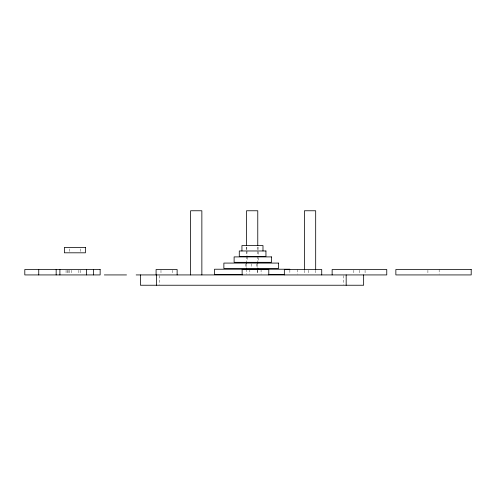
<?xml version="1.0" encoding="UTF-8"?>
<svg xmlns="http://www.w3.org/2000/svg" width="496" height="496" viewBox="0 0 496 496"><rect width="100%" height="100%" fill="white"/><g stroke="black" fill="none" stroke-linecap="round" stroke-linejoin="round"><path stroke-width="0.37" stroke-dasharray="2.48 1.86" d="M439.152 269.508L439.152 274.152M427.905 270.283L427.905 274.152M365.075 270.283L365.075 274.152M359.451 270.283L359.451 274.152M353.828 270.283L353.828 274.152M343.511 275.658L343.511 284.499M315.685 270.289L315.685 274.152M308.661 270.283L308.661 274.152M304.439 270.289L304.439 274.152M297.414 269.508L297.414 274.152M289.862 269.998L289.862 273.866M261.082 269.508L261.082 274.152M258.435 257.678L258.435 260.772M258.236 251.745L258.236 255.614M258.087 247.101L258.087 250.195M257.815 269.998L257.815 273.866M257.771 247.095L257.771 255.601M257.771 256.37L257.771 261.008M257.771 264.101L257.771 267.195M257.771 270.289L257.771 274.152M256.798 263.853L256.798 266.947M251.174 263.853L251.174 267.722M249.835 269.508L249.835 274.152M247.182 256.903L247.182 260.772M246.989 250.97L246.989 255.614M246.841 247.101L246.841 250.195M246.524 247.095L246.524 255.601M246.524 256.37L246.524 261.008M246.524 264.101L246.524 267.195M246.562 269.223L246.524 274.152M245.551 263.853L245.551 266.947M172.236 270.283L172.236 274.152M160.983 270.283L160.983 274.152M159.427 275.658L159.427 284.499M80.526 248.942L80.526 252.036M80.482 270.283L80.482 274.152M78.858 270.283L78.858 274.152M71.678 270.283L71.678 274.152M69.279 248.942L69.279 252.036M69.229 270.283L69.229 274.152M68.095 270.283L68.095 274.152M67.611 270.283L67.611 274.152M66.055 270.283L66.055 274.152"/><path stroke-width="0.74" d="M289.862 269.223L214.514 269.223L214.514 274.641L242.408 274.641M268.658 274.641L284.177 274.641M104.334 274.927L126.517 274.927M136.158 274.927L386.762 274.927L386.762 269.508L332.14 269.508L332.14 274.927M363.642 274.927L363.642 285.237L140.418 285.237L140.418 274.927M346.171 274.927L346.171 285.237M321.73 274.927L321.73 269.508L284.338 269.508L284.338 274.927M315.685 269.514L315.685 210.763L304.439 210.763L304.439 269.514M268.789 274.927L268.789 269.508L242.129 269.508L242.129 274.927M262.985 250.97L262.985 245.551L241.943 245.551L241.943 250.97M257.771 245.551L257.771 210.763L246.524 210.763L246.524 245.551M257.771 261.783L257.771 263.326M257.771 267.97L257.771 269.514M246.524 261.783L246.524 263.326M246.524 267.97L246.524 269.514M201.86 274.927L201.86 210.763L190.613 210.763L190.613 274.927M177.128 274.927L177.128 269.508L156.091 269.508L156.091 274.927M156.544 274.927L156.544 285.237M93.552 269.508L93.552 274.927M86.564 269.508L86.564 274.927M59.904 269.508L59.904 274.927M56.16 269.508L56.16 274.927M38.744 269.508L38.744 274.927M85.424 247.399L64.381 247.399L64.381 252.811L85.424 252.811L85.424 247.399M265.943 250.97L239.283 250.97L239.283 256.382L265.943 256.382L265.943 250.97M271.504 256.903L234.112 256.903L234.112 262.322L271.504 262.322L271.504 256.903M278.485 263.078L223.87 263.078L223.87 268.491L278.485 268.491L278.485 263.078M100.142 269.508L24.8 269.508L24.8 274.927L100.142 274.927L100.142 269.508M471.2 269.508L395.858 269.508L395.858 274.927L471.2 274.927L471.2 269.508"/></g></svg>
